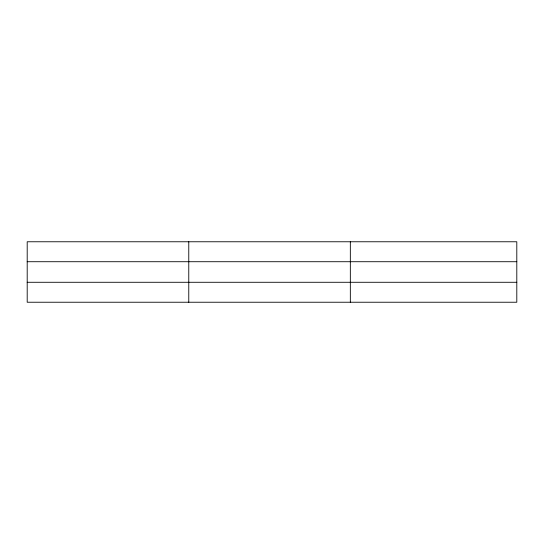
<?xml version="1.0" encoding="UTF-8"?>
<svg xmlns="http://www.w3.org/2000/svg" width="544" height="544" viewBox="0 0 544 544"><rect width="100%" height="100%" fill="white"/><g stroke="black" fill="none" stroke-linecap="round" stroke-linejoin="round"><path stroke-width="0.82" d="M188.768 302.233L188.768 241.767M350.336 302.233L350.336 241.767M516.8 261.718L516.8 241.767L27.2 241.767L27.2 302.233L516.8 302.233L516.8 261.718L27.2 261.718M27.2 282.282L516.8 282.282"/></g></svg>
